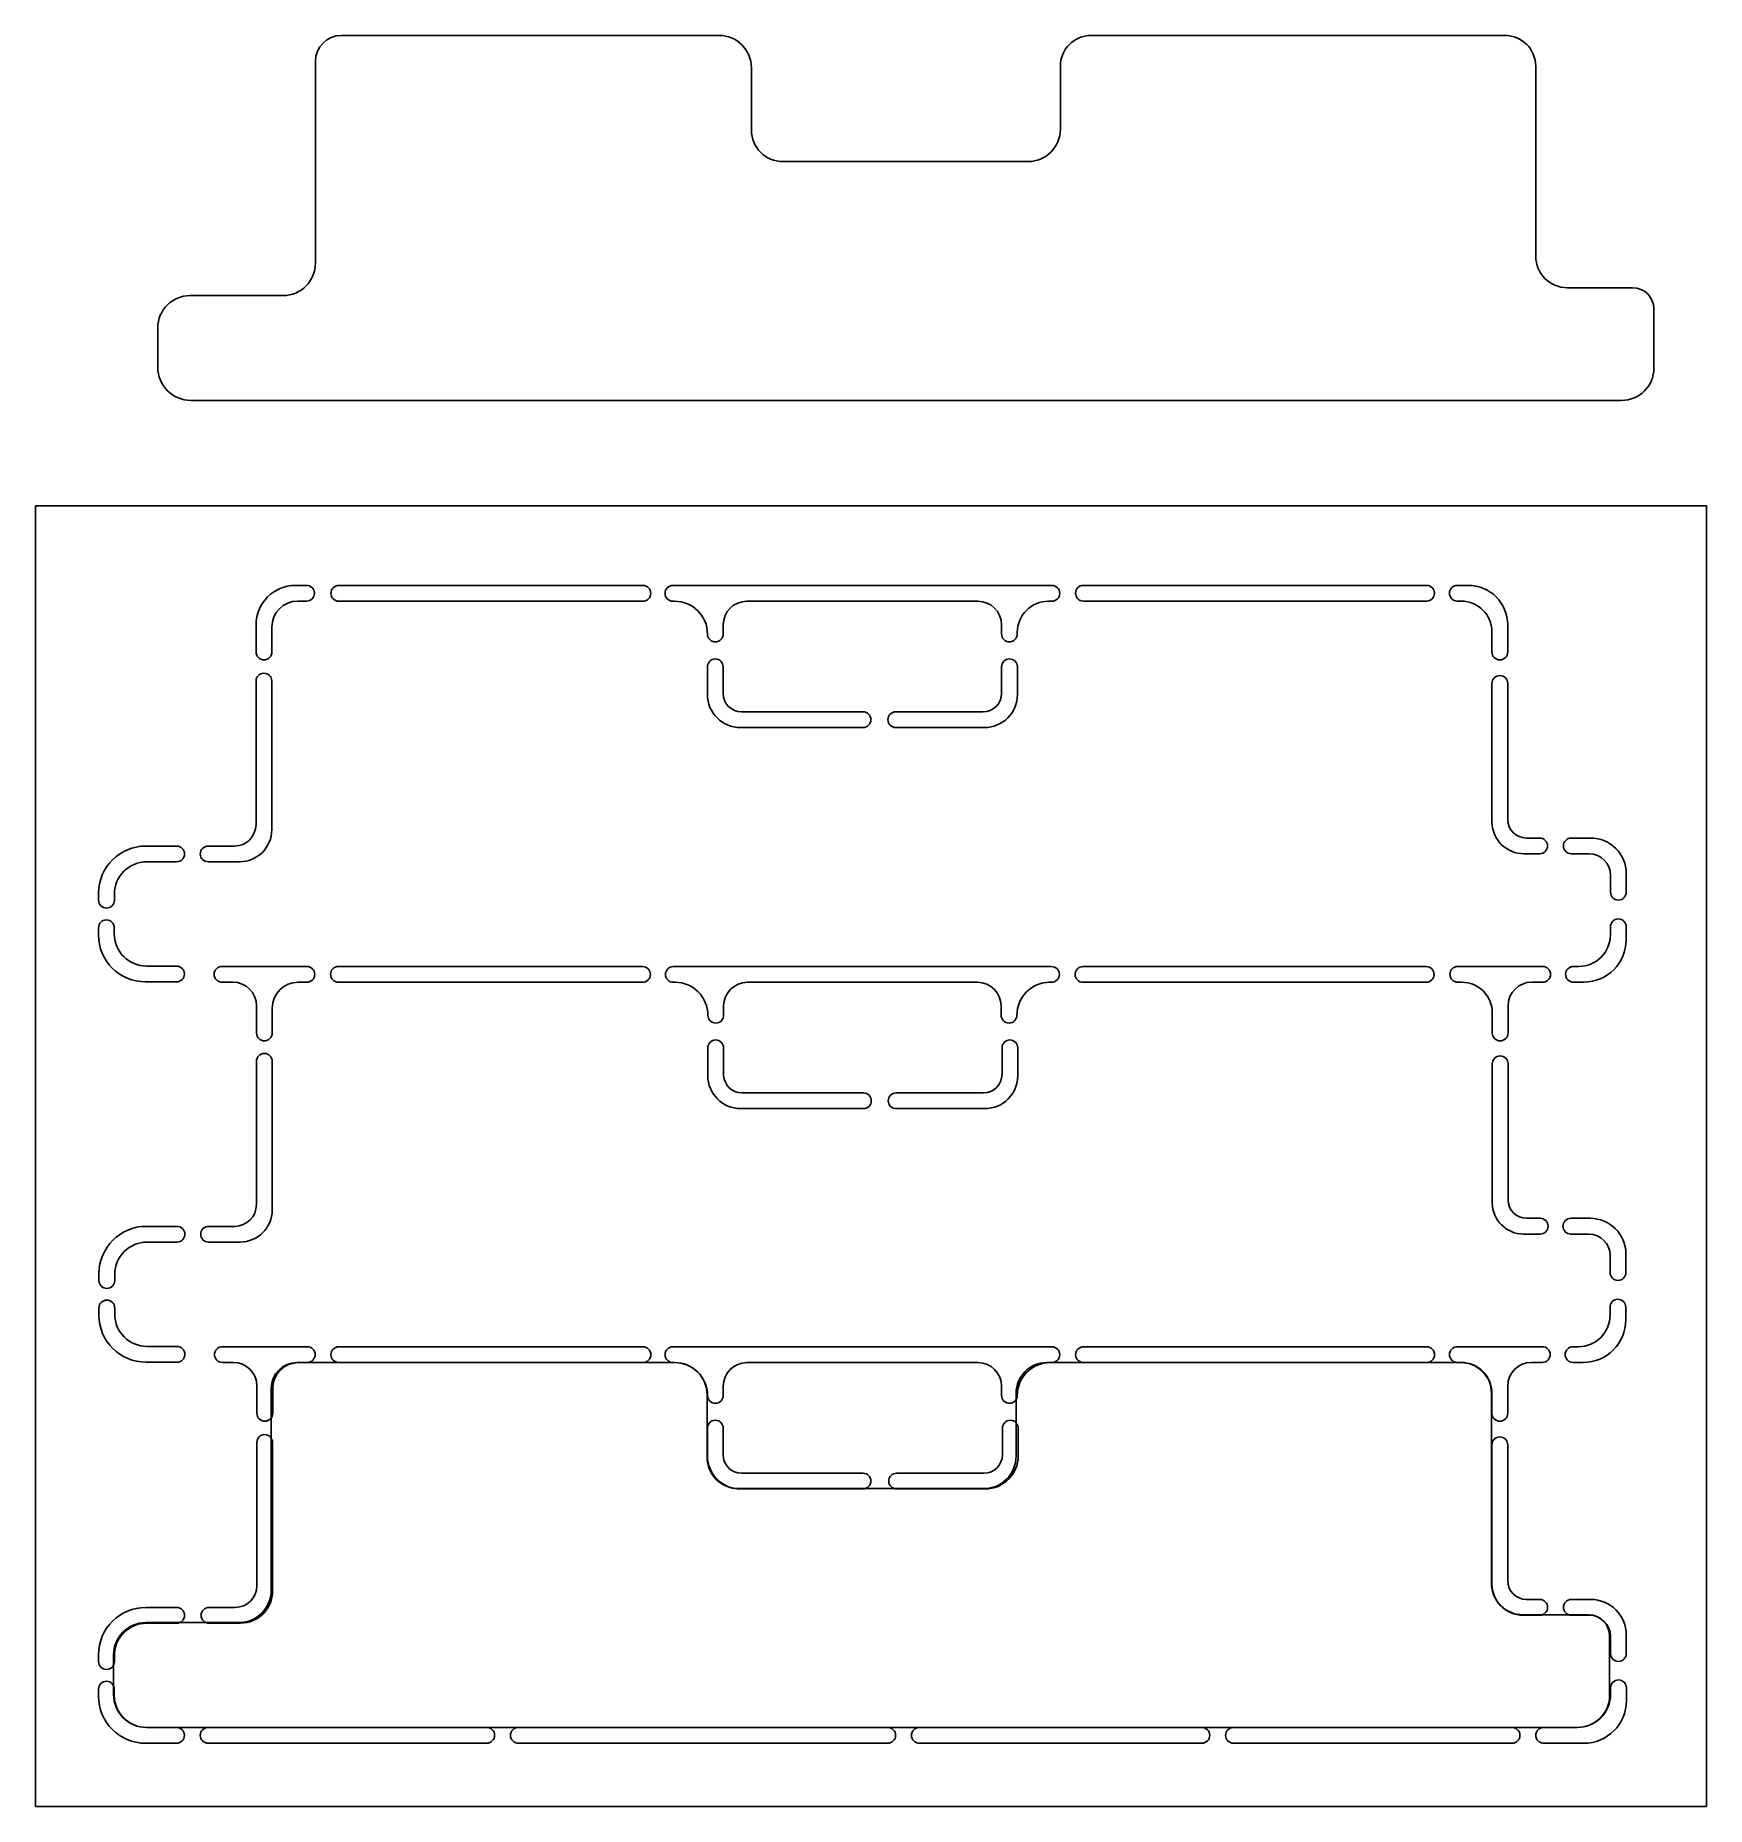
# Model space of a CAD drawing. Header units: inches. Extents: x 0 to 212, y 0 to 225.
import ezdxf

# ---------------------------------------------------------------- set-up
doc = ezdxf.new("R2010")
doc.units = ezdxf.units.IN
doc.layers.add('Keep-Out Layer', color=5, linetype='Continuous')
doc.layers.add('Mechanical 1', color=6, linetype='Continuous')

# ---------------------------------------------------------------- blocks, each defined once
blk = doc.blocks.new('07.26.СЧ-8-Л.БС_Упр_PCB')
at = {"layer": 'Keep-Out Layer'}
for p, q in [((23.299999, 46.300001), (71.199997, 46.300001)), ((118.399999, 46.300001), (145.499999, 46.300001)), ((145.499999, 46.300001), (170.899996, 46.300001)), ((19.999998, 21.6), (19.999998, 43)), ((75.299999, 36.9), (75.299999, 42.199999)), ((114.5, 34.4), (114.5, 42.400002)), ((174.799998, 20.000001), (174.799998, 42.399999)), ((75.299999, 34.3), (75.299999, 36.9)), ((79.299999, 30.3), (110.4, 30.3)), ((19.999998, 17.400001), (19.999998, 21.6)), ((174.799998, 18.299999), (174.799998, 20.000001)), ((178.799998, 14.299999), (187.099999, 14.299999)), ((4.099999, 13.300001), (15.899999, 13.300001)), ((189.799999, 4.199999), (189.799999, 11.6)), ((0, 4.199999), (0, 9.200002)), ((189.799999, 4.099999), (189.799999, 4.199999)), ((4.199999, 0), (185.699999, 0))]:
    blk.add_line(p, q, dxfattribs=at)
for centre, radius, start, end in [((23.299999, 43), 3.300001, 90, 180), ((71.199997, 42.199999), 4.100002, 0, 90), ((118.399999, 42.400002), 3.9, 90, 180), ((170.899996, 42.399999), 3.900002, 0, 90), ((79.299999, 34.3), 4, 180, 270), ((110.4, 34.4), 4.099999, 270, 0), ((178.799998, 18.299999), 4, 180, 270), ((15.899999, 17.400001), 4.099999, 270, 0), ((187.099999, 11.6), 2.7, 0, 90), ((4.099999, 9.200002), 4.099999, 90, 180), ((4.199999, 4.199999), 4.199999, 180, 270), ((185.699999, 4.099999), 4.099999, 270, 0)]:
    blk.add_arc(centre, radius, start, end, dxfattribs=at)

msp = doc.modelspace()

# ---------------------------------------------------------------- linework, layer by layer
at = {"layer": 'Mechanical 1'}
for p, q in [((0, 165), (34.000001, 165)), ((0, 0), (0, 165)), ((34.000001, 165), (197, 165)), ((197, 165), (212, 165)), ((212, 159), (212, 165)), ((212, 0), (212, 159)), ((32.991803, 154.927084), (34.384016, 154.927084)), ((33.282001, 152.927086), (34.384016, 152.927086)), ((38.484007, 154.911986), (77.068009, 154.911986)), ((38.484007, 152.911988), (77.068009, 152.911988)), ((80.868002, 154.911984), (117.968011, 154.911984)), ((80.868002, 152.911985), (81.089899, 152.911985)), ((90.251798, 152.911985), (91.64401, 152.911985)), ((91.64401, 152.911983), (119.560223, 152.911985)), ((117.968011, 154.911984), (128.944019, 154.911984)), ((128.509545, 152.911985), (128.944019, 152.911985)), ((132.944011, 154.927084), (176.481014, 154.927084)), ((132.944011, 152.911988), (132.944011, 152.927086)), ((132.944011, 152.927086), (176.481014, 152.927086)), ((180.381006, 154.927084), (181.773218, 154.927084)), ((180.381006, 152.927086), (180.876773, 152.927086)), ((27.996012, 146.474978), (27.996012, 149.931293)), ((29.996011, 146.474978), (29.996011, 149.641095)), ((87.256005, 148.745877), (87.256005, 149.916192)), ((122.556016, 148.745877), (122.556016, 149.916192)), ((124.556015, 148.745877), (124.556015, 148.958455)), ((184.769011, 146.474978), (184.769011, 149.034848)), ((186.769009, 146.474978), (186.769009, 149.931293)), ((85.245011, 144.594001), (85.245014, 141.066827)), ((87.245012, 141.224782), (87.245012, 144.594001)), ((122.567007, 141.224782), (122.567007, 144.594001)), ((124.567005, 141.066827), (124.567008, 144.594001)), ((27.985921, 124.60491), (27.985921, 142.783982)), ((28.985921, 143.783977), (28.985924, 143.78398)), ((28.985921, 143.783977), (28.985924, 143.78398)), ((29.985922, 123.937911), (29.985922, 142.783982)), ((184.769034, 124.94133), (184.769034, 142.474986)), ((186.769032, 125.220931), (186.769032, 142.474986)), ((89.587802, 138.881993), (104.988914, 138.881998)), ((109.141105, 138.881996), (120.224217, 138.881993)), ((89.429844, 136.881997), (104.988911, 136.881997)), ((109.141108, 136.881997), (120.382175, 136.881997)), ((13.989931, 121.851994), (17.913099, 121.851994)), ((21.913091, 121.851991), (25.233003, 121.851991)), ((189.120254, 122.869709), (190.833776, 122.869709)), ((194.833768, 122.869731), (197.29929, 122.869731)), ((14.112237, 119.851993), (17.913099, 119.851993)), ((18.913097, 120.851991), (18.913097, 120.851996)), ((21.917099, 119.856001), (25.904012, 119.856001)), ((188.840654, 120.86971), (190.833776, 120.86971)), ((194.833768, 120.86973), (197.107658, 120.86973)), ((199.812857, 115.999732), (199.812857, 118.164531)), ((201.812855, 115.999732), (201.812855, 118.356167)), ((8.013012, 114.981995), (8.013012, 115.875074)), ((10.01301, 114.981995), (10.01301, 115.752766)), ((200.812855, 114.999734), (200.812857, 114.999734)), ((200.812855, 114.999734), (200.812857, 114.999734)), ((9.002923, 112.490997), (9.002926, 112.490997)), ((9.002923, 112.490997), (9.002926, 112.490997)), ((9.01301, 113.981997), (9.013012, 113.981997)), ((9.01301, 113.981997), (9.013012, 113.981997)), ((8.002925, 110.59792), (8.002925, 111.490999)), ((10.002924, 110.720228), (10.002924, 111.490999)), ((199.799034, 110.575108), (199.799034, 111.608855)), ((201.799033, 109.977583), (201.799033, 111.608855)), ((14.102151, 106.621001), (17.903012, 106.621001)), ((18.90301, 105.620998), (18.90301, 105.621003)), ((23.660001, 106.583084), (34.436009, 106.583084)), ((38.436001, 106.567986), (77.020003, 106.567986)), ((80.919996, 106.567983), (118.020005, 106.567983)), ((118.020005, 106.567983), (128.896013, 106.567983)), ((132.896005, 106.567986), (176.433008, 106.567986)), ((180.433, 106.583084), (191.209008, 106.583084)), ((195.109, 106.583084), (195.109, 106.583104)), ((195.109015, 106.583119), (195.807046, 106.583119)), ((13.979845, 104.621), (17.903012, 104.621)), ((23.660001, 104.583085), (25.052213, 104.583085)), ((33.333995, 104.583085), (34.436009, 104.583085)), ((38.436001, 104.583085), (77.020003, 104.583085)), ((77.020003, 104.567987), (77.020003, 104.583085)), ((80.919996, 104.567985), (81.141893, 104.567985)), ((90.303792, 104.567985), (91.696004, 104.567985)), ((91.696004, 104.567982), (119.512217, 104.567985)), ((128.574117, 104.567985), (128.896013, 104.567985)), ((132.896005, 104.567987), (176.433008, 104.567987)), ((180.433, 104.583085), (180.928767, 104.583085)), ((189.816796, 104.583085), (191.209008, 104.583085)), ((195.109, 104.583106), (196.404555, 104.583106)), ((28.048006, 98.130977), (28.048006, 101.587292)), ((30.048004, 98.130977), (30.048004, 101.297095)), ((87.307999, 100.401877), (87.307999, 101.572192)), ((122.50801, 100.401877), (122.50801, 101.572192)), ((186.821003, 98.130977), (186.821003, 101.587292)), ((184.821004, 98.130977), (184.821004, 100.690848)), ((28.037914, 76.360909), (28.037914, 94.539981)), ((29.037915, 95.539977), (29.037918, 95.539979)), ((29.037915, 95.539977), (29.037918, 95.539979)), ((30.037916, 75.69391), (30.037916, 94.539981)), ((85.297005, 96.250001), (85.297007, 92.722827)), ((87.297006, 92.880782), (87.297006, 96.250001)), ((122.619, 92.880782), (122.619, 96.250001)), ((124.618999, 92.722827), (124.619001, 96.250001)), ((184.821027, 76.587111), (184.821027, 94.230985)), ((186.821026, 76.97693), (186.821026, 94.230985)), ((89.639795, 90.537993), (105.040908, 90.537998)), ((109.193099, 90.537995), (120.276211, 90.537993)), ((89.481838, 88.537997), (105.040905, 88.537997)), ((109.193101, 88.537997), (120.434169, 88.537997)), ((189.172248, 74.625708), (190.88577, 74.625708)), ((194.785762, 74.625731), (197.251284, 74.625731)), ((14.041925, 73.607994), (17.965092, 73.607994)), ((18.96509, 72.60799), (18.96509, 72.607995)), ((21.965084, 73.607991), (25.284996, 73.607991)), ((188.782429, 72.625709), (190.88577, 72.625709)), ((194.785762, 72.62573), (197.059652, 72.62573)), ((14.164231, 71.607992), (17.965092, 71.607992)), ((21.969092, 71.612001), (25.956006, 71.612001)), ((199.764851, 67.755732), (199.764851, 69.920531)), ((201.764849, 67.755732), (201.764849, 70.112166)), ((8.065005, 66.737995), (8.065005, 67.631074)), ((10.065004, 66.737995), (10.065004, 67.508765)), ((9.065003, 65.737997), (9.065006, 65.737997)), ((9.065003, 65.737997), (9.065006, 65.737997)), ((200.764849, 66.755734), (200.764851, 66.755734)), ((200.764849, 66.755734), (200.764851, 66.755734)), ((8.054919, 62.353919), (8.054919, 63.246998)), ((9.054917, 64.246996), (9.05492, 64.246996)), ((9.054917, 64.246996), (9.05492, 64.246996)), ((10.054918, 62.476228), (10.054918, 63.246998)), ((199.751028, 62.331107), (199.751028, 63.364854)), ((201.751027, 61.733582), (201.751027, 63.364854)), ((14.031839, 56.376999), (17.955006, 56.376999)), ((14.154145, 58.377), (17.955006, 58.377)), ((18.955004, 57.376997), (18.955004, 57.377002)), ((23.711995, 58.339083), (34.488003, 58.339083)), ((23.711995, 56.339085), (25.104207, 56.339085)), ((33.385989, 56.339085), (34.488003, 56.339085)), ((38.487995, 58.323985), (77.071997, 58.323985)), ((38.487995, 56.323987), (77.071997, 56.323987)), ((80.87199, 58.32398), (118.071999, 58.323983)), ((80.87199, 56.323984), (81.093887, 56.323984)), ((90.255786, 56.323984), (91.747998, 56.323984)), ((91.747998, 56.323982), (119.564211, 56.323984)), ((118.071999, 58.323983), (128.948007, 58.323983)), ((128.626111, 56.323984), (128.948007, 56.323984)), ((132.947999, 58.323985), (176.485001, 58.323985)), ((132.947999, 56.323987), (176.485001, 56.323987)), ((180.384994, 58.339083), (191.161002, 58.339083)), ((180.384994, 56.339085), (180.880761, 56.339085)), ((189.76879, 56.339085), (191.161002, 56.339085)), ((195.060994, 58.339083), (195.060994, 58.339104)), ((195.060994, 56.339105), (196.356549, 56.339105)), ((195.061009, 58.339119), (195.75904, 58.339119)), ((28.1, 49.886977), (28.1, 53.343292)), ((30.099998, 49.886977), (30.099998, 53.053094)), ((87.259993, 52.157876), (87.259993, 53.328192)), ((122.560004, 52.157876), (122.560004, 53.328192)), ((184.772998, 49.886977), (184.772998, 52.446847)), ((186.772997, 49.886977), (186.772997, 53.343292)), ((29.089909, 47.195976), (29.089911, 47.195979)), ((29.089909, 47.195976), (29.089911, 47.195979)), ((85.248999, 48.006), (85.249001, 44.478826)), ((87.249, 44.636781), (87.249, 48.006)), ((122.670994, 44.636781), (122.670994, 48.006)), ((124.670993, 44.478826), (124.670995, 48.006)), ((28.089908, 28.016909), (28.089908, 46.195981)), ((30.089909, 27.34991), (30.089909, 46.195981)), ((184.773021, 28.243111), (184.773021, 45.886985)), ((186.77302, 28.63293), (186.77302, 45.886985)), ((89.591789, 42.293992), (104.992902, 42.293997)), ((109.245093, 42.293995), (120.328205, 42.293992)), ((89.433832, 40.293996), (104.992899, 40.293996)), ((109.245095, 40.293996), (120.486162, 40.293996)), ((13.993919, 25.263993), (17.917086, 25.263993)), ((22.017078, 25.263991), (25.33699, 25.263991)), ((189.124242, 26.281708), (190.837764, 26.281708)), ((194.837756, 26.281731), (197.303278, 26.281731)), ((14.116225, 23.263992), (17.917086, 23.263992)), ((18.917084, 24.26399), (18.917084, 24.263995)), ((22.021086, 23.268), (26.008, 23.268)), ((188.734423, 24.281709), (190.837764, 24.281709)), ((194.837756, 24.281729), (197.111645, 24.281729)), ((199.816844, 19.411732), (199.816844, 21.57653)), ((201.816843, 19.411732), (201.816843, 21.768166)), ((8.016999, 18.393994), (8.016999, 19.287073)), ((10.016998, 18.393994), (10.016998, 19.164765)), ((200.816842, 18.411734), (200.816845, 18.411734)), ((200.816842, 18.411734), (200.816845, 18.411734)), ((9.006911, 15.902996), (9.006914, 15.902996)), ((9.006911, 15.902996), (9.006914, 15.902996)), ((9.016997, 17.393996), (9.017, 17.393996)), ((9.016997, 17.393996), (9.017, 17.393996)), ((8.006913, 14.009919), (8.006913, 14.902998)), ((10.006912, 14.132227), (10.006912, 14.902998)), ((199.826928, 14.262727), (199.826928, 15.058735)), ((201.826927, 13.427464), (201.826927, 15.058735)), ((14.106139, 10.033), (17.907, 10.033)), ((18.906998, 9.032997), (18.906998, 9.033002)), ((21.906992, 10.033), (57.254915, 10.033)), ((61.254907, 10.032967), (61.254907, 10.032977)), ((61.25493, 10.032977), (108.124988, 10.032977)), ((112.12498, 10.032977), (147.978988, 10.032977)), ((151.97898, 10.032964), (187.326902, 10.032964)), ((191.326894, 10.032964), (191.326894, 10.032985)), ((191.32691, 10.033), (195.072, 10.033)), ((195.072, 10.033), (195.597201, 10.033)), ((13.983833, 8.032999), (17.907, 8.032999)), ((21.906992, 8.032999), (57.254915, 8.032999)), ((61.254907, 8.033029), (108.124932, 8.033034)), ((108.124932, 8.033034), (108.124988, 8.032979)), ((112.12498, 8.032966), (112.12498, 8.032979)), ((112.12498, 8.032966), (147.978988, 8.032966)), ((151.97898, 8.032963), (187.326902, 8.032963)), ((191.326894, 8.032986), (196.432449, 8.032986)), ((0, 0), (212, 0))]:
    msp.add_line(p, q, dxfattribs=at)
for centre, radius, start, end in [((32.991803, 149.931293), 4.995791, 90, 180), ((33.282001, 149.641095), 3.28599, 90, 180), ((34.384016, 153.927086), 0.999998, 0, 90), ((34.384016, 153.927084), 0.999998, 270, 0), ((38.484007, 153.911988), 0.999998, 90, 180), ((38.484007, 153.911986), 0.999998, 180, 270), ((77.068009, 153.911988), 0.999998, 0, 90), ((77.068009, 153.911986), 0.999998, 270, 0), ((80.868002, 153.911986), 0.999998, 90, 180), ((80.868002, 153.911983), 0.999998, 180, 270), ((81.089899, 148.745877), 4.166108, 0, 90), ((90.251798, 149.916192), 2.995793, 90, 180), ((119.560223, 149.916192), 2.995793, 0, 90), ((128.509545, 148.958455), 3.95353, 90, 180), ((128.944019, 153.911986), 0.999998, 0, 90), ((128.944019, 153.911983), 0.999998, 270, 0), ((132.944011, 153.927086), 0.999998, 90, 180), ((132.944011, 153.927084), 0.999998, 180, 270), ((176.481014, 153.927086), 0.999998, 0, 90), ((176.481014, 153.927084), 0.999998, 270, 0), ((180.381006, 153.927086), 0.999998, 90, 180), ((180.381006, 153.927084), 0.999998, 180, 270), ((180.876773, 149.034848), 3.892238, 0, 90), ((181.773218, 149.931293), 4.995791, 0, 90), ((86.256005, 148.745877), 0.999998, 180, 270), ((86.256007, 148.745877), 0.999998, 270, 0), ((123.556014, 148.745877), 0.999998, 180, 270), ((123.556017, 148.745877), 0.999998, 270, 0), ((28.99601, 146.474978), 0.999998, 180, 270), ((28.996013, 146.474978), 0.999998, 270, 0), ((185.769009, 146.474978), 0.999998, 180, 270), ((185.769011, 146.474978), 0.999998, 270, 0), ((86.245012, 144.594001), 0.999998, 90, 180), ((86.245014, 144.594001), 0.999998, 0, 90), ((123.567005, 144.594001), 0.999998, 90, 180), ((123.567007, 144.594001), 0.999998, 0, 90), ((28.985919, 142.783982), 0.999998, 90, 180), ((28.985924, 142.783982), 0.999998, 0, 90), ((185.769032, 142.474986), 0.999998, 90, 180), ((185.769034, 142.474986), 0.999998, 0, 90), ((89.429844, 141.066827), 4.18483, 180, 270), ((89.587802, 141.224782), 2.342789, 180, 270), ((120.224217, 141.224782), 2.342789, 270, 0), ((120.382175, 141.066827), 4.18483, 270, 0), ((104.988911, 137.881995), 0.999998, 270, 0), ((104.988914, 137.881998), 0.999998, 0, 90), ((109.141105, 137.881998), 0.999998, 90, 180), ((109.141108, 137.881995), 0.999998, 180, 270), ((25.233003, 124.60491), 2.752918, 270, 0), ((25.904012, 123.937911), 4.08191, 270, 0), ((188.840654, 124.94133), 4.07162, 180, 270), ((189.120254, 125.220931), 2.351222, 180, 270), ((13.989931, 115.875074), 5.97692, 90, 180), ((17.913099, 120.851996), 0.999998, 0, 90), ((21.913091, 120.851994), 0.999998, 90, 180), ((190.833776, 121.869711), 0.999998, 0, 90), ((190.833776, 121.869708), 0.999998, 270, 0), ((194.833768, 121.869733), 0.999998, 90, 180), ((194.833768, 121.869728), 0.999998, 180, 270), ((197.29929, 118.356167), 4.513565, 0, 90), ((14.112237, 115.752766), 4.099227, 90, 180), ((17.913099, 120.851991), 0.999998, 270, 0), ((21.913091, 120.851991), 0.999998, 180, 270), ((21.917099, 119.851993), 0.004008, 90, 180), ((197.107658, 118.164531), 2.705199, 0, 90), ((9.01301, 114.981995), 0.999998, 180, 270), ((9.013012, 114.981995), 0.999998, 270, 0), ((200.812855, 115.999732), 0.999998, 180, 270), ((200.812857, 115.999732), 0.999998, 270, 0), ((9.002923, 111.490999), 0.999998, 90, 180), ((9.002926, 111.490999), 0.999998, 0, 90), ((200.799032, 111.608855), 0.999998, 90, 180), ((200.799035, 111.608855), 0.999998, 0, 90), ((13.979845, 110.59792), 5.97692, 180, 270), ((14.102151, 110.720228), 4.099227, 180, 270), ((195.807046, 110.575108), 3.991988, 270, 0), ((196.404555, 109.977583), 5.394477, 270, 0), ((17.903012, 105.621003), 0.999998, 0, 90), ((17.903012, 105.620998), 0.999998, 270, 0), ((23.660001, 105.583086), 0.999998, 90, 180), ((34.436009, 105.583086), 0.999998, 0, 90), ((38.436001, 105.583086), 0.999998, 90, 180), ((77.020003, 105.567988), 0.999998, 0, 90), ((80.919996, 105.567985), 0.999998, 90, 180), ((128.896013, 105.567985), 0.999998, 0, 90), ((132.896005, 105.567988), 0.999998, 90, 180), ((176.433008, 105.567988), 0.999998, 0, 90), ((180.433, 105.583086), 0.999998, 90, 180), ((191.209008, 105.583086), 0.999998, 0, 90), ((195.109, 105.583106), 0.999998, 90, 180), ((195.109, 106.583104), 0.0000203, 270, 45), ((23.660001, 105.583083), 0.999998, 180, 270), ((25.052213, 101.587292), 2.995793, 0, 90), ((33.333995, 101.297095), 3.28599, 90, 180), ((34.436009, 105.583083), 0.999998, 270, 0), ((38.436001, 105.583083), 0.999998, 180, 270), ((77.020003, 105.567985), 0.999998, 270, 0), ((80.919996, 105.567983), 0.999998, 180, 270), ((81.141893, 100.401877), 4.166108, 0, 90), ((90.303792, 101.572192), 2.995793, 90, 180), ((119.512217, 101.572192), 2.995793, 0, 90), ((128.674117, 100.401877), 4.166108, 90, 180), ((128.896013, 105.567983), 0.999998, 270, 0), ((132.896005, 105.567985), 0.999998, 180, 270), ((176.433008, 105.567985), 0.999998, 270, 0), ((180.433, 105.583083), 0.999998, 180, 270), ((180.928767, 100.690848), 3.892238, 0, 90), ((189.816796, 101.587292), 2.995793, 90, 180), ((191.209008, 105.583083), 0.999998, 270, 0), ((195.109, 105.583104), 0.999998, 180, 270), ((86.307999, 100.401877), 0.999998, 180, 270), ((86.308001, 100.401877), 0.999998, 270, 0), ((123.508008, 100.401877), 0.999998, 180, 270), ((123.508011, 100.401877), 0.999998, 270, 0), ((29.048004, 98.130977), 0.999998, 180, 270), ((29.048006, 98.130977), 0.999998, 270, 0), ((86.297005, 96.250001), 0.999998, 90, 180), ((86.297008, 96.250001), 0.999998, 0, 90), ((123.618998, 96.250001), 0.999998, 90, 180), ((123.619001, 96.250001), 0.999998, 0, 90), ((185.821002, 98.130977), 0.999998, 180, 270), ((185.821005, 98.130977), 0.999998, 270, 0), ((29.037912, 94.539981), 0.999998, 90, 180), ((29.037918, 94.539981), 0.999998, 0, 90), ((185.821025, 94.230985), 0.999998, 90, 180), ((185.821028, 94.230985), 0.999998, 0, 90), ((89.481838, 92.722827), 4.18483, 180, 270), ((89.639795, 92.880782), 2.342789, 180, 270), ((120.276211, 92.880782), 2.342789, 270, 0), ((120.434169, 92.722827), 4.18483, 270, 0), ((105.040908, 89.537997), 0.999998, 0, 90), ((109.193099, 89.537997), 0.999998, 90, 180), ((105.040905, 89.537995), 0.999998, 270, 0), ((109.193101, 89.537995), 0.999998, 180, 270), ((188.782429, 76.587111), 3.961402, 180, 270), ((189.172248, 76.97693), 2.351222, 180, 270), ((25.284996, 76.360909), 2.752918, 270, 0), ((25.956006, 75.69391), 4.08191, 270, 0), ((190.88577, 73.62571), 0.999998, 0, 90), ((194.785762, 73.625733), 0.999998, 90, 180), ((197.251284, 70.112166), 4.513565, 0, 90), ((14.041925, 67.631074), 5.97692, 90, 180), ((17.965092, 72.607995), 0.999998, 0, 90), ((17.965092, 72.60799), 0.999998, 270, 0), ((21.965084, 72.607993), 0.999998, 90, 180), ((21.965084, 72.60799), 0.999998, 180, 270), ((190.88577, 73.625707), 0.999998, 270, 0), ((194.785762, 73.625728), 0.999998, 180, 270), ((197.059652, 69.920531), 2.705199, 0, 90), ((14.164231, 67.508765), 4.099227, 90, 180), ((21.969092, 71.607992), 0.004008, 90, 180), ((200.764849, 67.755732), 0.999998, 180, 270), ((200.764851, 67.755732), 0.999998, 270, 0), ((9.065003, 66.737995), 0.999998, 180, 270), ((9.065006, 66.737995), 0.999998, 270, 0), ((9.054917, 63.246998), 0.999998, 90, 180), ((9.05492, 63.246998), 0.999998, 0, 90), ((200.751026, 63.364854), 0.999998, 90, 180), ((200.751029, 63.364854), 0.999998, 0, 90), ((14.031839, 62.353919), 5.97692, 180, 270), ((14.154145, 62.476228), 4.099227, 180, 270), ((195.75904, 62.331107), 3.991988, 270, 0), ((196.356549, 61.733582), 5.394477, 270, 0), ((17.955006, 57.377002), 0.999998, 0, 90), ((17.955006, 57.376997), 0.999998, 270, 0), ((23.711995, 57.339085), 0.999998, 90, 180), ((23.711995, 57.339083), 0.999998, 180, 270), ((25.104207, 53.343292), 2.995793, 0, 90), ((33.385989, 53.053094), 3.28599, 90, 180), ((34.488003, 57.339085), 0.999998, 0, 90), ((34.488003, 57.339083), 0.999998, 270, 0), ((38.487995, 57.323987), 0.999998, 90, 180), ((38.487995, 57.323985), 0.999998, 180, 270), ((77.071997, 57.323987), 0.999998, 0, 90), ((77.071997, 57.323985), 0.999998, 270, 0), ((80.87199, 57.323985), 0.999998, 90, 180), ((80.87199, 57.323982), 0.999998, 180, 270), ((81.093887, 52.157876), 4.166108, 0, 90), ((90.255786, 53.328192), 2.995793, 90, 180), ((119.564211, 53.328192), 2.995793, 0, 90), ((128.72611, 52.157876), 4.166108, 90, 180), ((128.948007, 57.323985), 0.999998, 0, 90), ((128.948007, 57.323982), 0.999998, 270, 0), ((132.947999, 57.323987), 0.999998, 90, 180), ((132.947999, 57.323985), 0.999998, 180, 270), ((176.485001, 57.323987), 0.999998, 0, 90), ((176.485001, 57.323985), 0.999998, 270, 0), ((180.384994, 57.339085), 0.999998, 90, 180), ((180.384994, 57.339083), 0.999998, 180, 270), ((180.880761, 52.446847), 3.892238, 0, 90), ((189.76879, 53.343292), 2.995793, 90, 180), ((191.161002, 57.339085), 0.999998, 0, 90), ((191.161002, 57.339083), 0.999998, 270, 0), ((195.060994, 57.339106), 0.999998, 90, 180), ((195.060994, 57.339103), 0.999998, 180, 270), ((195.060994, 58.339104), 0.0000203, 270, 45), ((86.259993, 52.157876), 0.999998, 180, 270), ((86.259995, 52.157876), 0.999998, 270, 0), ((123.560002, 52.157876), 0.999998, 180, 270), ((123.560004, 52.157876), 0.999998, 270, 0), ((29.099998, 49.886977), 0.999998, 180, 270), ((29.1, 49.886977), 0.999998, 270, 0), ((185.772997, 49.886977), 0.999998, 180, 270), ((185.772999, 49.886977), 0.999998, 270, 0), ((29.089906, 46.195981), 0.999998, 90, 180), ((29.089911, 46.195981), 0.999998, 0, 90), ((86.248999, 48.006), 0.999998, 90, 180), ((86.249002, 48.006), 0.999998, 0, 90), ((123.670992, 48.006), 0.999998, 90, 180), ((123.670995, 48.006), 0.999998, 0, 90), ((185.773019, 45.886985), 0.999998, 90, 180), ((185.773022, 45.886985), 0.999998, 0, 90), ((89.433832, 44.478826), 4.18483, 180, 270), ((89.591789, 44.636781), 2.342789, 180, 270), ((120.328205, 44.636781), 2.342789, 270, 0), ((120.486162, 44.478826), 4.18483, 270, 0), ((104.992899, 41.293994), 0.999998, 270, 0), ((104.992902, 41.293997), 0.999998, 0, 90), ((109.245093, 41.293997), 0.999998, 90, 180), ((109.245095, 41.293994), 0.999998, 180, 270), ((25.33699, 28.016909), 2.752918, 270, 0), ((26.008, 27.34991), 4.08191, 270, 0), ((188.734423, 28.243111), 3.961402, 180, 270), ((189.124242, 28.63293), 2.351222, 180, 270), ((13.993919, 19.287073), 5.97692, 90, 180), ((17.917086, 24.263995), 0.999998, 0, 90), ((22.017078, 24.263993), 0.999998, 90, 180), ((190.837764, 25.28171), 0.999998, 0, 90), ((190.837764, 25.281707), 0.999998, 270, 0), ((194.837756, 25.281733), 0.999998, 90, 180), ((194.837756, 25.281727), 0.999998, 180, 270), ((197.303278, 21.768166), 4.513565, 0, 90), ((14.116225, 19.164765), 4.099227, 90, 180), ((17.917086, 24.26399), 0.999998, 270, 0), ((22.017078, 24.26399), 0.999998, 180, 270), ((22.021086, 23.263992), 0.004008, 90, 180), ((197.111645, 21.57653), 2.705199, 0, 90), ((9.016997, 18.393994), 0.999998, 180, 270), ((9.017, 18.393994), 0.999998, 270, 0), ((200.816842, 19.411732), 0.999998, 180, 270), ((200.816845, 19.411732), 0.999998, 270, 0), ((9.006911, 14.902998), 0.999998, 90, 180), ((9.006914, 14.902998), 0.999998, 0, 90), ((200.826926, 15.058735), 0.999998, 90, 180), ((200.826929, 15.058735), 0.999998, 0, 90), ((13.983833, 14.009919), 5.97692, 180, 270), ((14.106139, 14.132227), 4.099227, 180, 270), ((195.597201, 14.262727), 4.229727, 270, 0), ((196.432449, 13.427464), 5.394477, 270, 0), ((17.907, 9.033002), 0.999998, 0, 90), ((17.907, 9.032997), 0.999998, 270, 0), ((21.906992, 9.033002), 0.999998, 90, 180), ((21.906992, 9.032999), 0.999998, 180, 270), ((57.254915, 9.033002), 0.999998, 0, 90), ((57.254915, 9.032999), 0.999998, 270, 0), ((61.254907, 9.033002), 0.999998, 90, 180), ((61.254907, 9.032999), 0.999998, 180, 270), ((61.254907, 10.033), 0.000033, 270, 315), ((108.124988, 9.032979), 0.999998, 0, 90), ((108.124988, 9.032977), 0.999998, 270, 0), ((112.12498, 9.032979), 0.999998, 90, 180), ((112.12498, 9.032977), 0.999998, 180, 270), ((147.978988, 9.032966), 0.999998, 0, 90), ((147.978988, 9.032964), 0.999998, 270, 0), ((151.97898, 9.032966), 0.999998, 90, 180), ((151.97898, 9.032964), 0.999998, 180, 270), ((187.326902, 9.032966), 0.999998, 0, 90), ((187.326902, 9.032964), 0.999998, 270, 0), ((191.326894, 9.032987), 0.999998, 90, 180), ((191.326894, 9.032984), 0.999998, 180, 270), ((191.326894, 10.032985), 0.0000203, 270, 45)]:
    msp.add_arc(centre, radius, start, end, dxfattribs=at)

# ---------------------------------------------------------------- block references
for p in [(15.522712, 178.38958), (9.90614, 10.033)]:
    msp.add_blockref('07.26.СЧ-8-Л.БС_Упр_PCB', p)

doc.saveas('drawing.dxf')
